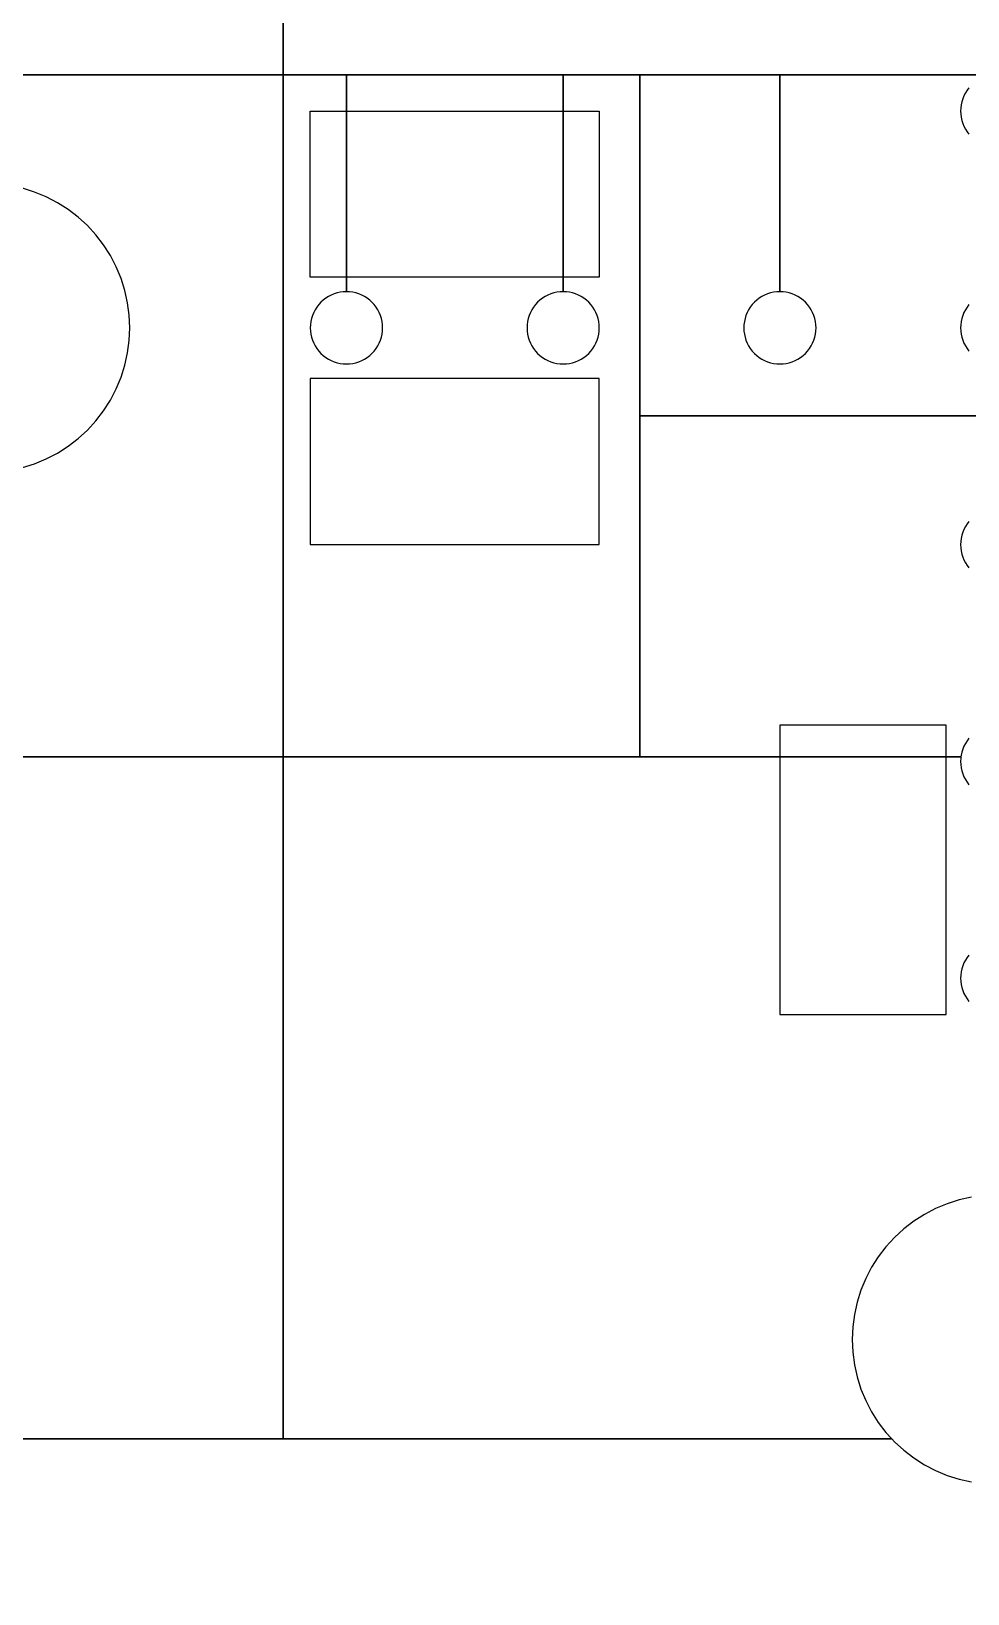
# Model space of a CAD drawing. Extents: x -52 to 52, y -50 to 50.
# Drawn here: x -40.8936 to -40.764, y 3.9998 to 4.216 of the extents above; entities that cross this region are included whole.
import ezdxf

# ---------------------------------------------------------------- set-up
doc = ezdxf.new("R2010")
doc.units = 0
for name, color, linetype in [('helperLayer', 6, 'CONTINUOUS'), ('largegap', 4, 'CONTINUOUS'), ('smallgap', 3, 'CONTINUOUS')]:
    doc.layers.add(name, color=color, linetype=linetype)

# ---------------------------------------------------------------- blocks, each defined once
blk = doc.blocks.new('Markers')
at = {"layer": 'largegap', "linetype": 'CONTINUOUS'}
for points in [[(-40.855, 4.172), (-40.855, 4.195), (-40.827, 4.195), (-40.815, 4.195), (-40.815, 4.172), (-40.855, 4.172)], [(-40.855, 4.172), (-40.855, 4.195), (-40.827, 4.195), (-40.815, 4.195), (-40.815, 4.172), (-40.855, 4.172)], [(-40.855, 4.135), (-40.815, 4.135), (-40.815, 4.158), (-40.855, 4.158), (-40.855, 4.135)], [(-40.855, 4.135), (-40.815, 4.135), (-40.815, 4.158), (-40.855, 4.158), (-40.855, 4.135)], [(-40.79, 4.07), (-40.767, 4.07), (-40.767, 4.11), (-40.79, 4.11), (-40.79, 4.07)], [(-40.79, 4.07), (-40.767, 4.07), (-40.767, 4.11), (-40.79, 4.11), (-40.79, 4.07)]]:
    blk.add_lwpolyline(points, close=True, dxfattribs=at)
at = {"layer": 'smallgap', "linetype": 'CONTINUOUS'}
for points in [[(-40.9575, 4.200001), (-40.9575, 4.294376), (-40.85875, 4.294376), (-40.85875, 4.200001), (-40.9575, 4.200001)], [(-40.82, 4.170001), (-40.82, 4.200001), (-40.809375, 4.200001), (-40.809375, 4.105626), (-40.85875, 4.105626), (-40.85875, 4.200001), (-40.85, 4.200001), (-40.85, 4.170001), (-40.850436, 4.169982), (-40.850868, 4.169925), (-40.851294, 4.169831), (-40.85171, 4.169699), (-40.852113, 4.169533), (-40.8525, 4.169331), (-40.852868, 4.169097), (-40.853214, 4.168831), (-40.853536, 4.168537), (-40.85383, 4.168215), (-40.854096, 4.167869), (-40.85433, 4.167501), (-40.854532, 4.167114), (-40.854698, 4.166711), (-40.85483, 4.166295), (-40.854924, 4.165869), (-40.854981, 4.165437), (-40.855, 4.165001), (-40.854981, 4.164565), (-40.854924, 4.164133), (-40.85483, 4.163707), (-40.854698, 4.163291), (-40.854532, 4.162888), (-40.85433, 4.162501), (-40.854096, 4.162133), (-40.85383, 4.161787), (-40.853536, 4.161465), (-40.853214, 4.161171), (-40.852868, 4.160905), (-40.8525, 4.160671), (-40.852113, 4.160469), (-40.85171, 4.160303), (-40.851294, 4.160171), (-40.850868, 4.160077), (-40.850436, 4.16002), (-40.85, 4.160001), (-40.849564, 4.16002), (-40.849132, 4.160077), (-40.848706, 4.160171), (-40.84829, 4.160303), (-40.847887, 4.160469), (-40.8475, 4.160671), (-40.847132, 4.160905), (-40.846786, 4.161171), (-40.846464, 4.161465), (-40.84617, 4.161787), (-40.845904, 4.162133), (-40.84567, 4.162501), (-40.845468, 4.162888), (-40.845302, 4.163291), (-40.84517, 4.163707), (-40.845076, 4.164133), (-40.845019, 4.164565), (-40.845, 4.165001), (-40.845019, 4.165437), (-40.845076, 4.165869), (-40.84517, 4.166295), (-40.845302, 4.166711), (-40.845468, 4.167114), (-40.84567, 4.167501), (-40.845904, 4.167869), (-40.84617, 4.168215), (-40.846464, 4.168537), (-40.846786, 4.168831), (-40.847132, 4.169097), (-40.8475, 4.169331), (-40.847887, 4.169533), (-40.84829, 4.169699), (-40.848706, 4.169831), (-40.849132, 4.169925), (-40.849564, 4.169982), (-40.85, 4.170001), (-40.85, 4.200001), (-40.82, 4.200001), (-40.82, 4.170001), (-40.820436, 4.169982), (-40.820868, 4.169925), (-40.821294, 4.169831), (-40.82171, 4.169699), (-40.822113, 4.169533), (-40.8225, 4.169331), (-40.822868, 4.169097), (-40.823214, 4.168831), (-40.823536, 4.168537), (-40.82383, 4.168215), (-40.824096, 4.167869), (-40.82433, 4.167501), (-40.824532, 4.167114), (-40.824698, 4.166711), (-40.82483, 4.166295), (-40.824924, 4.165869), (-40.824981, 4.165437), (-40.825, 4.165001), (-40.824981, 4.164565), (-40.824924, 4.164133), (-40.82483, 4.163707), (-40.824698, 4.163291), (-40.824532, 4.162888), (-40.82433, 4.162501), (-40.824096, 4.162133), (-40.82383, 4.161787), (-40.823536, 4.161465), (-40.823214, 4.161171), (-40.822868, 4.160905), (-40.8225, 4.160671), (-40.822113, 4.160469), (-40.82171, 4.160303), (-40.821294, 4.160171), (-40.820868, 4.160077), (-40.820436, 4.16002), (-40.82, 4.160001), (-40.819564, 4.16002), (-40.819132, 4.160077), (-40.818706, 4.160171), (-40.81829, 4.160303), (-40.817887, 4.160469), (-40.8175, 4.160671), (-40.817132, 4.160905), (-40.816786, 4.161171), (-40.816464, 4.161465), (-40.81617, 4.161787), (-40.815904, 4.162133), (-40.81567, 4.162501), (-40.815468, 4.162888), (-40.815302, 4.163291), (-40.81517, 4.163707), (-40.815076, 4.164133), (-40.815019, 4.164565), (-40.815, 4.165001), (-40.815019, 4.165437), (-40.815076, 4.165869), (-40.81517, 4.166295), (-40.815302, 4.166711), (-40.815468, 4.167114), (-40.81567, 4.167501), (-40.815904, 4.167869), (-40.81617, 4.168215), (-40.816464, 4.168537), (-40.816786, 4.168831), (-40.817132, 4.169097), (-40.8175, 4.169331), (-40.817887, 4.169533), (-40.81829, 4.169699), (-40.818706, 4.169831), (-40.819132, 4.169925), (-40.819564, 4.169982), (-40.82, 4.170001)]]:
    blk.add_lwpolyline(points, close=True, dxfattribs=at)
for points in [[(-40.76, 4.200001), (-40.85875, 4.200001), (-40.85875, 4.200001), (-40.85875, 4.294376), (-40.776923, 4.294376), (-40.776383, 4.293529), (-40.775321, 4.292145), (-40.774142, 4.290859), (-40.772856, 4.28968), (-40.771472, 4.288618), (-40.77, 4.28768), (-40.768452, 4.286875), (-40.76684, 4.286207), (-40.765176, 4.285682), (-40.763473, 4.285305)], [(-40.9, 4.200001), (-40.85875, 4.200001), (-40.85875, 4.105626), (-40.9, 4.105626)], [(-40.894824, 4.145682), (-40.89316, 4.146207), (-40.891548, 4.146875), (-40.89, 4.14768), (-40.888528, 4.148618), (-40.887144, 4.14968), (-40.885858, 4.150859), (-40.884679, 4.152145), (-40.883617, 4.153529), (-40.882679, 4.155001), (-40.881874, 4.156549), (-40.881206, 4.158161), (-40.880681, 4.159825), (-40.880304, 4.161528), (-40.880076, 4.163258), (-40.88, 4.165001), (-40.880076, 4.166744), (-40.880304, 4.168474), (-40.880681, 4.170177), (-40.881206, 4.171841), (-40.881874, 4.173453), (-40.882679, 4.175001), (-40.883617, 4.176473), (-40.884679, 4.177857), (-40.885858, 4.179143), (-40.887144, 4.180322), (-40.888528, 4.181384), (-40.89, 4.182322), (-40.891548, 4.183127), (-40.89316, 4.183795), (-40.894824, 4.18432)], [(-40.76383, 4.198215), (-40.764096, 4.197869), (-40.76433, 4.197501), (-40.764532, 4.197114), (-40.764698, 4.196711), (-40.76483, 4.196295), (-40.764924, 4.195869), (-40.764981, 4.195437), (-40.765, 4.195001), (-40.764981, 4.194565), (-40.764924, 4.194133), (-40.76483, 4.193707), (-40.764698, 4.193291), (-40.764532, 4.192888), (-40.76433, 4.192501), (-40.764096, 4.192133), (-40.76383, 4.191787)], [(-40.76383, 4.168215), (-40.764096, 4.167869), (-40.76433, 4.167501), (-40.764532, 4.167114), (-40.764698, 4.166711), (-40.76483, 4.166295), (-40.764924, 4.165869), (-40.764981, 4.165437), (-40.765, 4.165001), (-40.764981, 4.164565), (-40.764924, 4.164133), (-40.76483, 4.163707), (-40.764698, 4.163291), (-40.764532, 4.162888), (-40.76433, 4.162501), (-40.764096, 4.162133), (-40.76383, 4.161787)], [(-40.76, 4.152814), (-40.809375, 4.152814), (-40.809375, 4.200001), (-40.79, 4.200001), (-40.79, 4.170001), (-40.790436, 4.169982), (-40.790868, 4.169925), (-40.791294, 4.169831), (-40.79171, 4.169699), (-40.792113, 4.169533), (-40.7925, 4.169331), (-40.792868, 4.169097), (-40.793214, 4.168831), (-40.793536, 4.168537), (-40.79383, 4.168215), (-40.794096, 4.167869), (-40.79433, 4.167501), (-40.794532, 4.167114), (-40.794698, 4.166711), (-40.79483, 4.166295), (-40.794924, 4.165869), (-40.794981, 4.165437), (-40.795, 4.165001), (-40.794981, 4.164565), (-40.794924, 4.164133), (-40.79483, 4.163707), (-40.794698, 4.163291), (-40.794532, 4.162888), (-40.79433, 4.162501), (-40.794096, 4.162133), (-40.79383, 4.161787), (-40.793536, 4.161465), (-40.793214, 4.161171), (-40.792868, 4.160905), (-40.7925, 4.160671), (-40.792113, 4.160469), (-40.79171, 4.160303), (-40.791294, 4.160171), (-40.790868, 4.160077), (-40.790436, 4.16002), (-40.79, 4.160001), (-40.789564, 4.16002), (-40.789132, 4.160077), (-40.788706, 4.160171), (-40.78829, 4.160303), (-40.787887, 4.160469), (-40.7875, 4.160671), (-40.787132, 4.160905), (-40.786786, 4.161171), (-40.786464, 4.161465), (-40.78617, 4.161787), (-40.785904, 4.162133), (-40.78567, 4.162501), (-40.785468, 4.162888), (-40.785302, 4.163291), (-40.78517, 4.163707), (-40.785076, 4.164133), (-40.785019, 4.164565), (-40.785, 4.165001), (-40.785019, 4.165437), (-40.785076, 4.165869), (-40.78517, 4.166295), (-40.785302, 4.166711), (-40.785468, 4.167114), (-40.78567, 4.167501), (-40.785904, 4.167869), (-40.78617, 4.168215), (-40.786464, 4.168537), (-40.786786, 4.168831), (-40.787132, 4.169097), (-40.7875, 4.169331), (-40.787887, 4.169533), (-40.78829, 4.169699), (-40.788706, 4.169831), (-40.789132, 4.169925), (-40.789564, 4.169982), (-40.79, 4.170001), (-40.79, 4.170001), (-40.79, 4.200001), (-40.76, 4.200001)], [(-40.76383, 4.138215), (-40.764096, 4.137869), (-40.76433, 4.137501), (-40.764532, 4.137114), (-40.764698, 4.136711), (-40.76483, 4.136295), (-40.764924, 4.135869), (-40.764981, 4.135437), (-40.765, 4.135001), (-40.764981, 4.134565), (-40.764924, 4.134133), (-40.76483, 4.133707), (-40.764698, 4.133291), (-40.764532, 4.132888), (-40.76433, 4.132501), (-40.764096, 4.132133), (-40.76383, 4.131787)], [(-40.76383, 4.108215), (-40.764096, 4.107869), (-40.76433, 4.107501), (-40.764532, 4.107114), (-40.764698, 4.106711), (-40.76483, 4.106295), (-40.764924, 4.105869), (-40.764956, 4.105626), (-40.809375, 4.105626), (-40.809375, 4.105626), (-40.809375, 4.152814), (-40.76, 4.152814)], [(-40.9, 4.105626), (-40.85875, 4.105626), (-40.85875, 4.011251), (-40.908125, 4.011251)], [(-40.76383, 4.078215), (-40.764096, 4.077869), (-40.76433, 4.077501), (-40.764532, 4.077114), (-40.764698, 4.076711), (-40.76483, 4.076295), (-40.764924, 4.075869), (-40.764981, 4.075437), (-40.765, 4.075001), (-40.764981, 4.074565), (-40.764924, 4.074133), (-40.76483, 4.073707), (-40.764698, 4.073291), (-40.764532, 4.072888), (-40.76433, 4.072501), (-40.764096, 4.072133), (-40.76383, 4.071787)], [(-40.763473, 4.044697), (-40.765176, 4.04432), (-40.76684, 4.043795), (-40.768452, 4.043127), (-40.77, 4.042322), (-40.771472, 4.041384), (-40.772856, 4.040322), (-40.774142, 4.039143), (-40.775321, 4.037857), (-40.776383, 4.036473), (-40.777321, 4.035001), (-40.778126, 4.033453), (-40.778794, 4.031841), (-40.779319, 4.030177), (-40.779696, 4.028474), (-40.779924, 4.026744), (-40.78, 4.025001), (-40.779924, 4.023258), (-40.779696, 4.021528), (-40.779319, 4.019825), (-40.778794, 4.018161), (-40.778126, 4.016549), (-40.777321, 4.015001), (-40.776383, 4.013529), (-40.775321, 4.012145), (-40.774501, 4.011251), (-40.85875, 4.011251), (-40.85875, 4.011251), (-40.85875, 4.105626), (-40.764956, 4.105626), (-40.764981, 4.105437), (-40.765, 4.105001), (-40.764981, 4.104565), (-40.764924, 4.104133), (-40.76483, 4.103707), (-40.764698, 4.103291), (-40.764532, 4.102888), (-40.76433, 4.102501), (-40.764096, 4.102133), (-40.76383, 4.101787)], [(-40.76, 3.822501), (-40.9575, 3.822501), (-40.9575, 3.822501), (-40.9575, 4.011251), (-40.774501, 4.011251), (-40.774142, 4.010859), (-40.772856, 4.00968), (-40.771472, 4.008618), (-40.77, 4.00768), (-40.768452, 4.006875), (-40.76684, 4.006207), (-40.765176, 4.005682), (-40.763473, 4.005305)]]:
    blk.add_lwpolyline(points, dxfattribs=at)

msp = doc.modelspace()

# ---------------------------------------------------------------- linework, layer by layer
at = {"layer": 'helperLayer', "linetype": 'CONTINUOUS'}
msp.add_circle((0, 0), 50, dxfattribs=at)

# ---------------------------------------------------------------- block references
msp.add_blockref('Markers', (0, 0.01))

doc.saveas('drawing.dxf')
